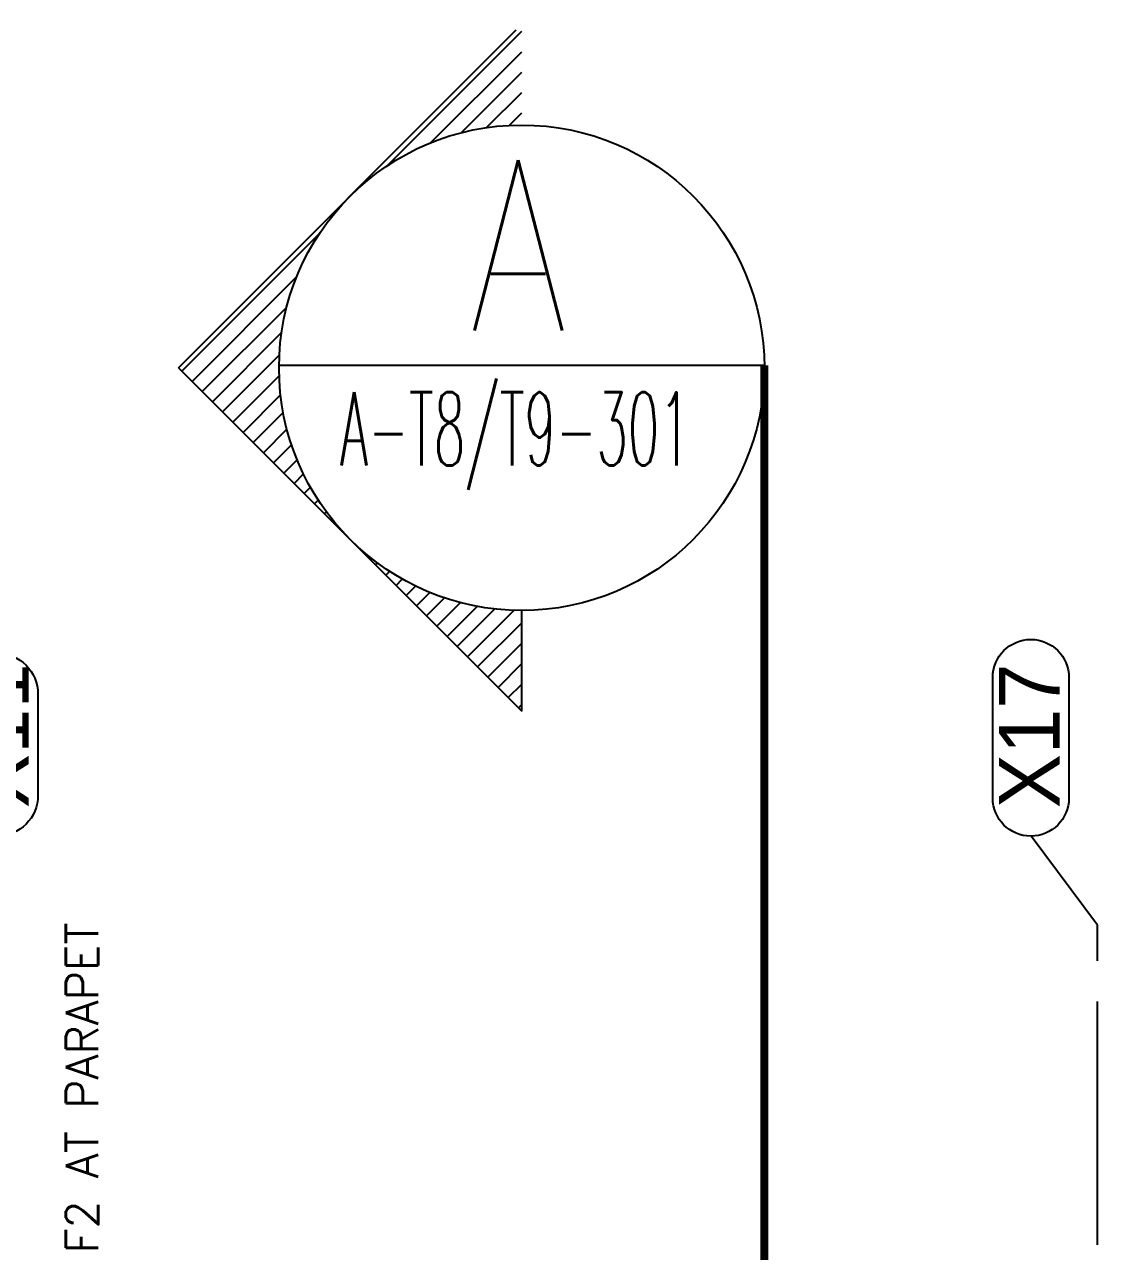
# Model space of a CAD drawing. Header units: millimetres. Extents: x 1135099 to 1230264, y -5736945 to -5695799.
# Drawn here: x 1199335 to 1202641, y -5699579 to -5695799 of the extents above; entities that cross this region are included whole.
import ezdxf

# ---------------------------------------------------------------- set-up
doc = ezdxf.new("R2010")
doc.units = ezdxf.units.MM
doc.header["$LTSCALE"] = 1000
doc.header["$MEASUREMENT"] = 0
for name, pattern in [('$2$AUDIT_D_120904163729-0', [0]), ('$5$HIDDEN', [0.375, 0.25, -0.125]), ('AUDIT_D_120904163729-0', [0]), ('T8(T9 IS SIMILAR) - DIMENSION & TEXTING$0$T8_REFUGE COLUMNS$0$HIDDEN', [0.375, 0.25, -0.125]), ('T8_REFUGE COLUMNS$0$AUDIT_D_120904163729-0', [0]), ('T8_REFUGE COLUMNS$0$CENTER2', [1.125, 0.75, -0.125, 0.125, -0.125])]:
    doc.linetypes.add(name, pattern=pattern)
doc.layers.get('0').update_dxf_attribs({"linetype": 'AUDIT_D_120904163729-0'})
for name, color, linetype in [('$1$A-DIM', 1, '$2$AUDIT_D_120904163729-0'), ('T8(T9 IS SIMILAR) - DIMENSION & TEXTING$0$T8_REFUGE COLUMNS$0$SECTSYMBOL', 3, 'Continuous'), ('T8(T9 IS SIMILAR) - DIMENSION & TEXTING$0$T8_REFUGE COLUMNS$0$TEXTB', 2, 'Continuous'), ('T8_REFUGE COLUMNS$0$A-CENTERLINE', 193, 'T8_REFUGE COLUMNS$0$CENTER2'), ('T8_REFUGE COLUMNS$0$A-COLUMN GRID NUMBERING', 4, 'T8_REFUGE COLUMNS$0$AUDIT_D_120904163729-0'), ('T8_TYPICAL COLUMNS$0$A-RCC COLS', 3, 'Continuous')]:
    doc.layers.add(name, color=color, linetype=linetype)
doc.layers.add('T8(T9 IS SIMILAR)$0$D&W', color=8, linetype='Continuous', lineweight=25)
doc.styles.add('$6$Romans 1', font='romans.shx', dxfattribs={"height": 100})
doc.styles.add('T8(T9 IS SIMILAR) - DIMENSION & TEXTING$0$T8_REFUGE COLUMNS$0$ROMANS', font='romans.shx', dxfattribs={"width": 0.75})
doc.styles.add('T8_REFUGE COLUMNS$0$STANDARD', font='GOTHIC.TTF')
doc.dimstyles.new('$2$ALPINE S', dxfattribs={"dimscale": 0, "dimtxt": 100, "dimasz": 75, "dimexe": 0, "dimexo": 0, "dimgap": 75, "dimtad": 1, "dimdec": 0, "dimzin": 0, "dimdsep": 46, "dimtxsty": '$6$Romans 1', "dimblk": '$6$_ArchTick', "dimcen": 0.09, "dimclrd": 256, "dimclre": 256, "dimclrt": 7, "dimadec": 0, "dimazin": 0, "dimtfac": 1, "dimtdec": 0, "dimtofl": 0, "dimtmove": 1, "dimatfit": 0, "dimldrblk": '$2$_Open90', "dimfxl": 1, "dimtolj": 1, "dimtzin": 0, "dimarcsym": 0})

# ---------------------------------------------------------------- blocks, each defined once
blk = doc.blocks.new('T8(T9 IS SIMILAR) - DIMENSION & TEXTING')
at = {"layer": 'T8(T9 IS SIMILAR) - DIMENSION & TEXTING$0$T8_REFUGE COLUMNS$0$SECTSYMBOL'}
h = blk.add_hatch(dxfattribs=at)
h.set_pattern_fill('ANSI31', color=8, scale=355.5, angle=990, style=0)
h.set_pattern_definition([(225, (292786.792, -7078624.116), (-31.4220576, 31.4220576), [])])
h.paths.add_polyline_path([(1200337.9, -5696327.7), (1199809.2, -5696856.4), (1200337.9, -5697385.2, -0.198912), (1200118.9, -5696856.4, -0.198912)])
h.paths.add_polyline_path([(1200337.9, -5697385.2), (1200866.7, -5697913.9), (1200866.7, -5697604.2, -0.198912)])
h.paths.add_polyline_path([(1200866.7, -5695799), (1200337.9, -5696327.7, -0.198912), (1200866.7, -5696108.7)])
at = {"color": 4, "linetype": 'T8(T9 IS SIMILAR) - DIMENSION & TEXTING$0$T8_REFUGE COLUMNS$0$HIDDEN', "ltscale": 5, "const_width": 25, "elevation": 0.1}
blk.add_lwpolyline([(1201614.3, -5696849.1), (1201614.3, -5701090.9)], dxfattribs=at)
at = {"layer": 'T8(T9 IS SIMILAR) - DIMENSION & TEXTING$0$T8_REFUGE COLUMNS$0$SECTSYMBOL', "color": 2}
for p, q in [((1199809.2, -5696856.4, 0.1), (1200849.8, -5695815.8, 0.1)), ((1199809.2, -5696856.4, 0.1), (1200866.7, -5697913.9, 0.1)), ((1201614.3, -5696849.1, 0.1), (1200119, -5696849.1, 0.1)), ((1200866.7, -5697913.9, 0.1), (1200866.7, -5697604.2, 0.1))]:
    blk.add_line(p, q, dxfattribs=at)
at = {"layer": 'T8(T9 IS SIMILAR) - DIMENSION & TEXTING$0$T8_REFUGE COLUMNS$0$SECTSYMBOL', "color": 6}
blk.add_circle((1200866.7, -5696856.4, 0.1), 747.7, dxfattribs=at)
at = {"layer": 'T8(T9 IS SIMILAR) - DIMENSION & TEXTING$0$T8_REFUGE COLUMNS$0$TEXTB', "style": 'T8(T9 IS SIMILAR) - DIMENSION & TEXTING$0$T8_REFUGE COLUMNS$0$ROMANS'}
for s, height, width, p in [('A', 525, 0.75, (1200704, -5696741.8, 0.1)), ('A-T8/T9-301', 225, 0.5, (1200306.8, -5697157, 0.1))]:
    blk.add_text(s, height=height, dxfattribs=dict(at, width=width)).set_placement(p)
blk = doc.blocks.new('T8_REFUGE COLUMNS')
at = {"layer": 'T8_REFUGE COLUMNS$0$A-CENTERLINE'}
for p, q in [((1202642.1, -5698573.6), (1202437.8, -5698299.6)), ((1202642.1, -5728808.5), (1202642.1, -5698573.6))]:
    blk.add_line(p, q, dxfattribs=at)
at = {"layer": 'T8_REFUGE COLUMNS$0$A-COLUMN GRID NUMBERING', "linetype": 'ByBlock'}
for points in [[(1202554, -5698182.4, -1), (1202319.6, -5698182.4), (1202319.6, -5697810.7, -1), (1202554, -5697810.7)], [(1199377.7, -5698173.5, -1), (1199126, -5698173.5), (1199126, -5697862.2, -1), (1199377.7, -5697862.2)]]:
    blk.add_lwpolyline(points, format="xyb", close=True, dxfattribs=at)
at = {"layer": 'T8_REFUGE COLUMNS$0$A-COLUMN GRID NUMBERING', "linetype": 'ByBlock', "char_height": 187.5, "attachment_point": 1, "rotation": 90, "style": 'T8_REFUGE COLUMNS$0$STANDARD'}
for s, insert in [('X11', (1199162, -5698213.6)), ('X17', (1202338.3, -5698213.9))]:
    blk.add_mtext_dynamic_manual_height_columns(s, width=444.685, gutter_width=500, heights=[0], dxfattribs=dict(at, insert=insert))
blk = doc.blocks.new('T8_TYPICAL COLUMNS')
at = {"layer": 'T8_TYPICAL COLUMNS$0$A-RCC COLS', "linetype": 'ByBlock'}
blk.add_blockref('T8_REFUGE COLUMNS', (0, 0), dxfattribs=at)
blk = doc.blocks.new('T8(T9 IS SIMILAR)')
at = {"layer": 'T8(T9 IS SIMILAR)$0$D&W', "linetype": 'ByBlock'}
blk.add_blockref('T8_TYPICAL COLUMNS', (0, 0), dxfattribs=at)
blk = doc.blocks.new('$6$_ArchTick')
at = {"color": 0, "linetype": 'ByBlock', "const_width": 0.15}
blk.add_lwpolyline([(-0.5, -0.5), (0.5, 0.5)], dxfattribs=at)
blk = doc.blocks.new('*D151')
at = {"layer": '$1$A-DIM', "lineweight": -2, "transparency": 16777216}
for p, q in [((14668.8, 18160), (14668.8, 18235)), ((14668.8, 17710), (14668.8, 17635))]:
    blk.add_line(p, q, dxfattribs=at)
at = {"layer": '$1$A-DIM', "linetype": '$5$HIDDEN', "lineweight": -2, "transparency": 16777216}
for p, q in [((14550, 18160), (14668.8, 18160)), ((14550, 17710), (14668.8, 17710))]:
    blk.add_line(p, q, dxfattribs=at)
at = {"layer": '$1$A-DIM', "linetype": 'ByBlock', "lineweight": -2, "transparency": 16777216, "xscale": 75, "yscale": 75, "zscale": 75}
for p, rotation in [((14668.8, 18160), 270), ((14668.8, 17710), 90)]:
    blk.add_blockref('$6$_ArchTick', p, dxfattribs=dict(at, rotation=rotation))
at = {"layer": '$1$A-DIM', "color": 7, "linetype": 'ByBlock', "transparency": 16777216, "insert": (14681.3, 19334.7), "char_height": 100, "attachment_point": 5, "rotation": 90, "style": '$6$Romans 1'}
blk.add_mtext('\\A1;450 PROJ. F2 AT PARAPET ', dxfattribs=at)
blk = doc.blocks.new('$2$_Open90')
at = {"color": 0, "linetype": 'ByBlock', "lineweight": -2}
for p, q in [((0, 0), (-1, 0)), ((-0.5, 0.5), (0, 0)), ((0, 0), (-0.5, -0.5))]:
    blk.add_line(p, q, dxfattribs=at)
blk = doc.blocks.new('2ndflproj')
at = {"layer": '$1$A-DIM', "linetype": 'ByBlock'}
dim = blk.add_linear_dim(base=(14668.8, 18160), p1=(14550, 17710, -0.6), p2=(14550, 18160, -0.7), angle=270, text='<> PROJ. F2 AT PARAPET ', dimstyle='$2$ALPINE S', override={"dimscale": 1, "dimfxl": 5, "dimarcsym": 1}, dxfattribs=at)
dim.commit()
dim.dimension.update_dxf_attribs({"geometry": '*D151', "text_midpoint": (14806.3, 19334.7), "dimtype": 128})

msp = doc.modelspace()

# ---------------------------------------------------------------- block references
at = {"linetype": 'ByBlock'}
msp.add_blockref('T8(T9 IS SIMILAR)', (-1.4, 0.2, -0.6), dxfattribs=at)

# ---------------------------------------------------------------- next in the draw order: block references
msp.add_blockref('T8(T9 IS SIMILAR) - DIMENSION & TEXTING', (0, 0), dxfattribs=at)

# ---------------------------------------------------------------- next in the draw order: block references
msp.add_blockref('2ndflproj', (1184830.7, -5718799.7, -0.6), dxfattribs=at)

doc.saveas('drawing.dxf')
